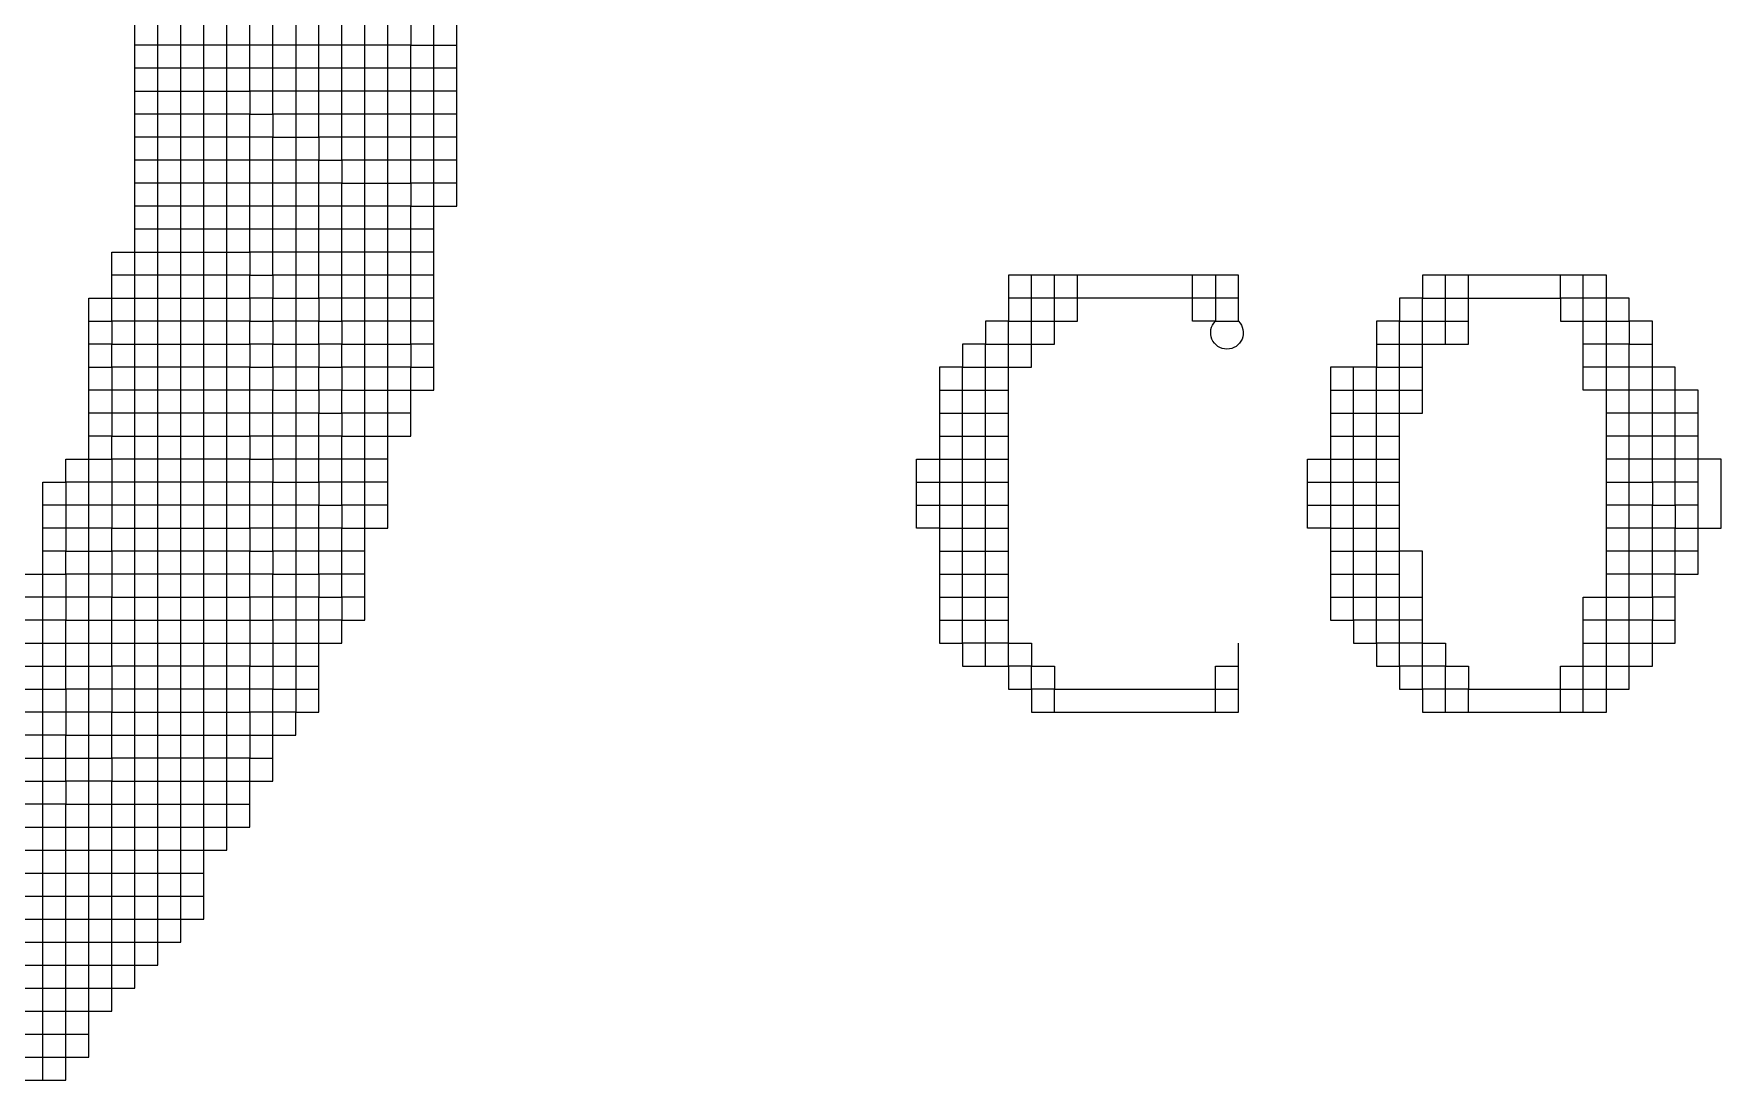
# Model space of a CAD drawing. Header units: millimetres. Extents: x 0 to 594, y 0 to 420.
# Drawn here: x 509.9 to 518.98, y 104.92 to 110.55 of the extents above; entities that cross this region are included whole.
import ezdxf
from ezdxf.enums import TextEntityAlignment as Align

# ---------------------------------------------------------------- set-up
doc = ezdxf.new("R2010")
doc.units = ezdxf.units.MM
doc.layers.add('TEXT', color=255, linetype='Continuous')
doc.styles.add('ECL', font='SIMFANG_2312.TTF', dxfattribs={"width": 0.7, "height": 3})

# ---------------------------------------------------------------- blocks, each defined once
blk = doc.blocks.new('*U33')
at = {"color": 32, "linetype": 'Continuous'}
for points in [[(-15.708, -1.961), (-15.559, -1.961), (-15.411, -1.961), (-15.411, -1.812), (-15.262, -1.812), (-15.114, -1.812), (-15.114, -1.664), (-14.965, -1.664), (-14.817, -1.664), (-14.668, -1.664), (-14.52, -1.664), (-14.371, -1.664), (-14.371, -1.515), (-14.371, -1.367), (-14.371, -1.218), (-14.371, -1.07), (-14.371, -0.921), (-14.371, -0.773), (-14.371, -0.624), (-14.371, -0.476), (-14.371, -0.327), (-14.371, -0.179), (-14.371, -0.03), (-14.371, 0.118), (-14.371, 0.267), (-14.371, 0.415), (-14.371, 0.564), (-14.371, 0.712), (-14.371, 0.861), (-14.371, 1.009), (-14.371, 1.158), (-14.371, 1.306), (-14.371, 1.455), (-14.371, 1.603), (-14.371, 1.752), (-14.371, 1.9), (-14.371, 2.049), (-14.371, 2.197), (-14.371, 2.346), (-14.371, 2.494), (-14.371, 2.643), (-14.371, 2.791), (-14.371, 2.94), (-14.371, 3.088), (-14.371, 3.237), (-14.371, 3.385), (-14.371, 3.534)], [(-12.886, 3.237), (-13.035, 3.237), (-13.183, 3.237), (-13.183, 3.385), (-13.332, 3.385), (-13.48, 3.385), (-13.629, 3.385), (-13.629, 3.534)], [(-13.183, 3.534), (-13.183, 3.385), (-13.035, 3.385), (-12.886, 3.385)], [(-12.886, 3.088), (-13.035, 3.088), (-13.183, 3.088), (-13.183, 3.237), (-13.332, 3.237), (-13.48, 3.237), (-13.629, 3.237), (-13.629, 3.385), (-13.777, 3.385), (-13.777, 3.534), (-13.926, 3.534), (-14.074, 3.534), (-14.074, 3.682), (-14.223, 3.682), (-14.223, 3.831), (-14.371, 3.831), (-14.52, 3.831), (-14.668, 3.831), (-14.817, 3.831), (-14.965, 3.831)], [(-13.48, -0.179), (-13.629, -0.179), (-13.629, -0.03), (-13.777, -0.03), (-13.777, 0.118), (-13.926, 0.118), (-14.074, 0.118), (-14.074, 0.267), (-14.223, 0.267), (-14.223, 0.415), (-14.371, 0.415), (-14.52, 0.415), (-14.668, 0.415), (-14.817, 0.415), (-14.965, 0.415), (-15.114, 0.415), (-15.114, 0.267), (-15.262, 0.267), (-15.411, 0.267), (-15.411, 0.118), (-15.559, 0.118)]]:
    blk.add_lwpolyline(points, dxfattribs=at)
at = {"color": 15, "linetype": 'Continuous'}
for points in [[(-15.708, -3.297), (-15.559, -3.297), (-15.411, -3.297), (-15.411, -3.149), (-15.411, -3), (-15.411, -2.852), (-15.411, -2.703), (-15.411, -2.555), (-15.262, -2.555), (-15.114, -2.555), (-14.965, -2.555), (-14.965, -2.406), (-14.965, -2.258), (-14.965, -2.109), (-14.965, -1.961), (-14.965, -1.812), (-14.965, -1.664), (-14.965, -1.515), (-14.965, -1.367), (-14.965, -1.218), (-14.965, -1.07), (-14.965, -0.921), (-14.965, -0.773), (-14.965, -0.624), (-14.965, -0.476), (-14.965, -0.327), (-14.965, -0.179), (-14.965, -0.03), (-14.965, 0.118), (-14.965, 0.267), (-14.965, 0.415), (-14.965, 0.564), (-14.965, 0.712), (-14.965, 0.861), (-14.965, 1.009), (-14.965, 1.158), (-14.965, 1.306), (-14.965, 1.455), (-14.965, 1.603), (-14.965, 1.752), (-14.965, 1.9), (-14.965, 2.049), (-14.965, 2.197), (-14.965, 2.346), (-14.965, 2.494), (-14.965, 2.643), (-14.965, 2.791), (-14.965, 2.94), (-14.965, 3.088), (-14.965, 3.237), (-14.965, 3.385), (-14.965, 3.534)], [(-15.559, -3.297), (-15.559, -3.149), (-15.559, -3), (-15.559, -2.852), (-15.559, -2.703), (-15.559, -2.555), (-15.559, -2.406), (-15.559, -2.258), (-15.559, -2.109), (-15.559, -1.961), (-15.559, -1.812), (-15.559, -1.664), (-15.559, -1.515), (-15.559, -1.367), (-15.559, -1.218), (-15.559, -1.07), (-15.559, -0.921), (-15.559, -0.773), (-15.559, -0.624), (-15.559, -0.476), (-15.559, -0.327), (-15.559, -0.179), (-15.559, -0.03), (-15.559, 0.118), (-15.559, 0.267), (-15.559, 0.415), (-15.559, 0.564), (-15.411, 0.564), (-15.411, 0.712), (-15.262, 0.712), (-15.114, 0.712), (-15.114, 0.861), (-14.965, 0.861), (-14.817, 0.861), (-14.668, 0.861), (-14.52, 0.861), (-14.371, 0.861), (-14.223, 0.861), (-14.223, 0.712), (-14.074, 0.712), (-14.074, 0.564), (-13.926, 0.564), (-13.777, 0.564), (-13.777, 0.415), (-13.629, 0.415), (-13.629, 0.267), (-13.48, 0.267), (-13.332, 0.267), (-13.332, 0.415), (-13.332, 0.564), (-13.332, 0.712), (-13.332, 0.861), (-13.332, 1.009), (-13.332, 1.158), (-13.332, 1.306), (-13.332, 1.455), (-13.332, 1.603), (-13.332, 1.752), (-13.332, 1.9), (-13.332, 2.049), (-13.332, 2.197), (-13.332, 2.346), (-13.332, 2.494), (-13.332, 2.643), (-13.332, 2.791), (-13.332, 2.94), (-13.332, 3.088), (-13.332, 3.237), (-13.332, 3.385), (-13.332, 3.534)], [(-15.708, -2.852), (-15.559, -2.852), (-15.411, -2.852), (-15.262, -2.852), (-15.114, -2.852), (-15.114, -2.703), (-14.965, -2.703), (-14.965, -2.555), (-14.817, -2.555), (-14.817, -2.406), (-14.668, -2.406), (-14.668, -2.258), (-14.52, -2.258), (-14.52, -2.109), (-14.52, -1.961), (-14.52, -1.812), (-14.52, -1.664), (-14.52, -1.515), (-14.52, -1.367), (-14.52, -1.218), (-14.52, -1.07), (-14.52, -0.921), (-14.52, -0.773), (-14.52, -0.624), (-14.52, -0.476), (-14.52, -0.327), (-14.52, -0.179), (-14.52, -0.03), (-14.52, 0.118), (-14.52, 0.267), (-14.52, 0.415), (-14.52, 0.564), (-14.52, 0.712), (-14.52, 0.861), (-14.52, 1.009), (-14.52, 1.158), (-14.52, 1.306), (-14.52, 1.455), (-14.52, 1.603), (-14.52, 1.752), (-14.52, 1.9), (-14.52, 2.049), (-14.52, 2.197), (-14.52, 2.346), (-14.52, 2.494), (-14.52, 2.643), (-14.52, 2.791), (-14.52, 2.94), (-14.52, 3.088), (-14.52, 3.237), (-14.52, 3.385), (-14.52, 3.534)]]:
    blk.add_lwpolyline(points, dxfattribs=at)
at = {"color": 22, "linetype": 'Continuous'}
for points in [[(-15.708, -2.555), (-15.559, -2.555), (-15.411, -2.555), (-15.411, -2.406), (-15.262, -2.406), (-15.114, -2.406), (-14.965, -2.406), (-14.817, -2.406), (-14.817, -2.258), (-14.817, -2.109), (-14.817, -1.961), (-14.817, -1.812), (-14.817, -1.664), (-14.817, -1.515), (-14.817, -1.367), (-14.817, -1.218), (-14.817, -1.07), (-14.817, -0.921), (-14.817, -0.773), (-14.817, -0.624), (-14.817, -0.476), (-14.817, -0.327), (-14.817, -0.179), (-14.817, -0.03), (-14.817, 0.118), (-14.817, 0.267), (-14.817, 0.415), (-14.817, 0.564), (-14.817, 0.712), (-14.817, 0.861), (-14.817, 1.009), (-14.817, 1.158), (-14.817, 1.306), (-14.817, 1.455), (-14.817, 1.603), (-14.817, 1.752), (-14.817, 1.9), (-14.817, 2.049), (-14.817, 2.197), (-14.817, 2.346), (-14.817, 2.494), (-14.817, 2.643), (-14.817, 2.791), (-14.817, 2.94), (-14.817, 3.088), (-14.817, 3.237), (-14.817, 3.385), (-14.817, 3.534)], [(-15.708, -2.109), (-15.559, -2.109), (-15.411, -2.109), (-15.411, -1.961), (-15.262, -1.961), (-15.114, -1.961), (-15.114, -1.812), (-14.965, -1.812), (-14.817, -1.812), (-14.668, -1.812), (-14.52, -1.812), (-14.371, -1.812), (-14.371, -1.664), (-14.223, -1.664), (-14.223, -1.515), (-14.223, -1.367), (-14.074, -1.367), (-14.074, -1.218), (-14.074, -1.07), (-13.926, -1.07), (-13.926, -0.921), (-13.777, -0.921), (-13.777, -0.773), (-13.777, -0.624), (-13.777, -0.476), (-13.629, -0.476), (-13.629, -0.327), (-13.48, -0.327), (-13.48, -0.179), (-13.48, -0.03), (-13.48, 0.118), (-13.48, 0.267), (-13.48, 0.415), (-13.48, 0.564), (-13.48, 0.712), (-13.48, 0.861), (-13.48, 1.009), (-13.48, 1.158), (-13.48, 1.306), (-13.48, 1.455), (-13.48, 1.603), (-13.48, 1.752), (-13.48, 1.9), (-13.48, 2.049), (-13.48, 2.197), (-13.48, 2.346), (-13.48, 2.494), (-13.48, 2.643), (-13.48, 2.791), (-13.48, 2.94), (-13.48, 3.088), (-13.48, 3.237), (-13.48, 3.385), (-13.48, 3.534)], [(-15.708, -2.703), (-15.559, -2.703), (-15.411, -2.703), (-15.262, -2.703), (-15.114, -2.703), (-15.114, -2.555), (-15.114, -2.406), (-15.114, -2.258), (-14.965, -2.258), (-14.817, -2.258), (-14.668, -2.258), (-14.668, -2.109), (-14.668, -1.961), (-14.668, -1.812), (-14.668, -1.664), (-14.668, -1.515), (-14.668, -1.367), (-14.668, -1.218), (-14.668, -1.07), (-14.668, -0.921), (-14.668, -0.773), (-14.668, -0.624), (-14.668, -0.476), (-14.668, -0.327), (-14.668, -0.179), (-14.668, -0.03), (-14.668, 0.118), (-14.668, 0.267), (-14.668, 0.415), (-14.668, 0.564), (-14.668, 0.712), (-14.668, 0.861), (-14.668, 1.009), (-14.668, 1.158), (-14.668, 1.306), (-14.668, 1.455), (-14.668, 1.603), (-14.668, 1.752), (-14.668, 1.9), (-14.668, 2.049), (-14.668, 2.197), (-14.668, 2.346), (-14.668, 2.494), (-14.668, 2.643), (-14.668, 2.791), (-14.668, 2.94), (-14.668, 3.088), (-14.668, 3.237), (-14.668, 3.385), (-14.668, 3.534)], [(-15.708, -3), (-15.559, -3), (-15.411, -3), (-15.262, -3)]]:
    blk.add_lwpolyline(points, dxfattribs=at)
at = {"color": 34, "linetype": 'Continuous'}
blk.add_lwpolyline([(-13.926, 3.534), (-13.926, 3.385), (-13.926, 3.237), (-13.926, 3.088), (-13.926, 2.94), (-13.926, 2.791), (-13.926, 2.643), (-13.926, 2.494), (-13.926, 2.346), (-13.926, 2.197), (-13.926, 2.049), (-13.926, 1.9), (-13.926, 1.752), (-13.926, 1.603), (-13.926, 1.455), (-13.926, 1.306), (-13.926, 1.158), (-13.926, 1.009), (-13.926, 0.861), (-13.926, 0.712), (-13.926, 0.564), (-13.926, 0.415), (-13.926, 0.267), (-13.926, 0.118), (-13.926, -0.03), (-13.926, -0.179), (-13.926, -0.327), (-13.926, -0.476), (-13.926, -0.624), (-13.926, -0.773), (-13.926, -0.921), (-14.074, -0.921), (-14.074, -0.773), (-14.223, -0.773), (-14.223, -0.624), (-14.371, -0.624), (-14.52, -0.624), (-14.668, -0.624), (-14.817, -0.624), (-14.965, -0.624), (-15.114, -0.624), (-15.114, -0.773), (-15.262, -0.773), (-15.411, -0.773), (-15.411, -0.921), (-15.559, -0.921), (-15.708, -0.921)], dxfattribs=at)
at = {"color": 13, "linetype": 'Continuous'}
for points in [[(-15.262, 1.306), (-15.114, 1.306), (-15.114, 1.455), (-14.965, 1.455), (-14.817, 1.455), (-14.668, 1.455), (-14.52, 1.455), (-14.371, 1.455), (-14.223, 1.455), (-14.223, 1.306), (-14.074, 1.306), (-14.074, 1.158), (-13.926, 1.158), (-13.777, 1.158), (-13.777, 1.009), (-13.629, 1.009), (-13.629, 0.861), (-13.48, 0.861), (-13.332, 0.861), (-13.183, 0.861), (-13.183, 1.009), (-13.183, 1.158), (-13.035, 1.158), (-13.035, 1.306), (-13.035, 1.455), (-13.035, 1.603), (-13.035, 1.752), (-13.035, 1.9), (-13.035, 2.049), (-13.035, 2.197), (-13.035, 2.346), (-13.035, 2.494), (-13.035, 2.643), (-13.035, 2.791), (-13.035, 2.94), (-13.035, 3.088), (-13.035, 3.237), (-13.035, 3.385), (-13.035, 3.534)], [(-14.965, 3.088), (-14.817, 3.088), (-14.668, 3.088), (-14.52, 3.088), (-14.371, 3.088), (-14.223, 3.088), (-14.223, 2.94), (-14.074, 2.94), (-14.074, 2.791), (-13.926, 2.791), (-13.777, 2.791), (-13.777, 2.643), (-13.629, 2.643), (-13.629, 2.494), (-13.48, 2.494), (-13.332, 2.494), (-13.183, 2.494), (-13.183, 2.346), (-13.035, 2.346), (-12.886, 2.346), (-12.886, 2.494), (-12.886, 2.643), (-12.886, 2.791), (-12.886, 2.94), (-12.886, 3.088), (-12.886, 3.237), (-12.886, 3.385), (-12.886, 3.534)], [(-12.886, 2.94), (-13.035, 2.94), (-13.183, 2.94), (-13.183, 3.088), (-13.332, 3.088), (-13.48, 3.088), (-13.629, 3.088), (-13.629, 3.237), (-13.777, 3.237), (-13.777, 3.385), (-13.926, 3.385), (-14.074, 3.385), (-14.074, 3.534), (-14.223, 3.534), (-14.223, 3.682), (-14.371, 3.682), (-14.52, 3.682), (-14.668, 3.682), (-14.817, 3.682), (-14.965, 3.682)], [(-12.886, 2.791), (-13.035, 2.791), (-13.183, 2.791), (-13.183, 2.94), (-13.332, 2.94), (-13.48, 2.94), (-13.629, 2.94), (-13.629, 3.088), (-13.777, 3.088), (-13.777, 3.237), (-13.926, 3.237), (-14.074, 3.237), (-14.074, 3.385), (-14.223, 3.385), (-14.223, 3.534), (-14.371, 3.534), (-14.52, 3.534), (-14.668, 3.534), (-14.817, 3.534), (-14.965, 3.534)], [(-12.886, 2.643), (-13.035, 2.643), (-13.183, 2.643), (-13.183, 2.791), (-13.332, 2.791), (-13.48, 2.791), (-13.629, 2.791), (-13.629, 2.94), (-13.777, 2.94), (-13.777, 3.088), (-13.926, 3.088), (-14.074, 3.088), (-14.074, 3.237), (-14.223, 3.237), (-14.223, 3.385), (-14.371, 3.385), (-14.52, 3.385), (-14.668, 3.385), (-14.817, 3.385), (-14.965, 3.385)], [(-12.886, 2.494), (-13.035, 2.494), (-13.183, 2.494), (-13.183, 2.643), (-13.332, 2.643), (-13.48, 2.643), (-13.629, 2.643), (-13.629, 2.791), (-13.777, 2.791), (-13.777, 2.94), (-13.926, 2.94), (-14.074, 2.94), (-14.074, 3.088), (-14.223, 3.088), (-14.223, 3.237), (-14.371, 3.237), (-14.52, 3.237), (-14.668, 3.237), (-14.817, 3.237), (-14.965, 3.237)], [(-13.035, 2.197), (-13.183, 2.197), (-13.183, 2.346), (-13.332, 2.346), (-13.48, 2.346), (-13.629, 2.346), (-13.629, 2.494), (-13.777, 2.494), (-13.777, 2.643), (-13.926, 2.643), (-14.074, 2.643), (-14.074, 2.791), (-14.223, 2.791), (-14.223, 2.94), (-14.371, 2.94), (-14.52, 2.94), (-14.668, 2.94), (-14.817, 2.94), (-14.965, 2.94)], [(-13.035, 2.049), (-13.183, 2.049), (-13.183, 2.197), (-13.332, 2.197), (-13.48, 2.197), (-13.629, 2.197), (-13.629, 2.346), (-13.777, 2.346), (-13.777, 2.494), (-13.926, 2.494), (-14.074, 2.494), (-14.074, 2.643), (-14.223, 2.643), (-14.223, 2.791), (-14.371, 2.791), (-14.52, 2.791), (-14.668, 2.791), (-14.817, 2.791), (-14.965, 2.791)], [(-13.035, 1.9), (-13.183, 1.9), (-13.183, 2.049), (-13.332, 2.049), (-13.48, 2.049), (-13.629, 2.049), (-13.629, 2.197), (-13.777, 2.197), (-13.777, 2.346), (-13.926, 2.346), (-14.074, 2.346), (-14.074, 2.494), (-14.223, 2.494), (-14.223, 2.643), (-14.371, 2.643), (-14.52, 2.643), (-14.668, 2.643), (-14.817, 2.643), (-14.965, 2.643)], [(-13.035, 1.752), (-13.183, 1.752), (-13.183, 1.9), (-13.332, 1.9), (-13.48, 1.9), (-13.629, 1.9), (-13.629, 2.049), (-13.777, 2.049), (-13.777, 2.197), (-13.926, 2.197), (-14.074, 2.197), (-14.074, 2.346), (-14.223, 2.346), (-14.223, 2.494), (-14.371, 2.494), (-14.52, 2.494), (-14.668, 2.494), (-14.817, 2.494), (-14.965, 2.494)], [(-13.035, 1.603), (-13.183, 1.603), (-13.183, 1.752), (-13.332, 1.752), (-13.48, 1.752), (-13.629, 1.752), (-13.629, 1.9), (-13.777, 1.9), (-13.777, 2.049), (-13.926, 2.049), (-14.074, 2.049), (-14.074, 2.197), (-14.223, 2.197), (-14.223, 2.346), (-14.371, 2.346), (-14.52, 2.346), (-14.668, 2.346), (-14.817, 2.346), (-14.965, 2.346)], [(-13.035, 1.455), (-13.183, 1.455), (-13.183, 1.603), (-13.332, 1.603), (-13.48, 1.603), (-13.629, 1.603), (-13.629, 1.752), (-13.777, 1.752), (-13.777, 1.9), (-13.926, 1.9), (-14.074, 1.9), (-14.074, 2.049), (-14.223, 2.049), (-14.223, 2.197), (-14.371, 2.197), (-14.52, 2.197), (-14.668, 2.197), (-14.817, 2.197), (-14.965, 2.197)], [(-15.708, -3.149), (-15.559, -3.149), (-15.411, -3.149), (-15.262, -3.149), (-15.262, -3), (-15.262, -2.852), (-15.262, -2.703), (-15.262, -2.555), (-15.262, -2.406), (-15.262, -2.258), (-15.262, -2.109), (-15.262, -1.961), (-15.262, -1.812), (-15.262, -1.664), (-15.262, -1.515), (-15.262, -1.367), (-15.262, -1.218), (-15.262, -1.07), (-15.262, -0.921), (-15.262, -0.773), (-15.262, -0.624), (-15.262, -0.476), (-15.262, -0.327), (-15.262, -0.179), (-15.262, -0.03), (-15.262, 0.118), (-15.262, 0.267), (-15.262, 0.415), (-15.262, 0.564), (-15.262, 0.712), (-15.262, 0.861), (-15.262, 1.009), (-15.262, 1.158), (-15.262, 1.306), (-15.262, 1.455), (-15.262, 1.603), (-15.262, 1.752), (-15.114, 1.752), (-15.114, 1.9), (-15.114, 2.049), (-14.965, 2.049), (-14.817, 2.049), (-14.668, 2.049), (-14.52, 2.049), (-14.371, 2.049), (-14.223, 2.049), (-14.223, 1.9), (-14.074, 1.9), (-14.074, 1.752), (-13.926, 1.752), (-13.777, 1.752), (-13.777, 1.603), (-13.629, 1.603), (-13.629, 1.455), (-13.48, 1.455), (-13.332, 1.455), (-13.183, 1.455), (-13.183, 1.306), (-13.035, 1.306)], [(-15.262, 1.603), (-15.114, 1.603), (-15.114, 1.752), (-14.965, 1.752), (-14.817, 1.752), (-14.668, 1.752), (-14.52, 1.752), (-14.371, 1.752), (-14.223, 1.752), (-14.223, 1.603), (-14.074, 1.603), (-14.074, 1.455), (-13.926, 1.455), (-13.777, 1.455), (-13.777, 1.306), (-13.629, 1.306), (-13.629, 1.158), (-13.48, 1.158), (-13.332, 1.158), (-13.183, 1.158), (-13.183, 1.306), (-13.332, 1.306), (-13.48, 1.306), (-13.629, 1.306), (-13.629, 1.455), (-13.777, 1.455), (-13.777, 1.603), (-13.926, 1.603), (-14.074, 1.603), (-14.074, 1.752), (-14.223, 1.752), (-14.223, 1.9), (-14.371, 1.9), (-14.52, 1.9), (-14.668, 1.9), (-14.817, 1.9), (-14.965, 1.9), (-15.114, 1.9)], [(-13.183, 1.009), (-13.332, 1.009), (-13.48, 1.009), (-13.629, 1.009), (-13.629, 1.158), (-13.777, 1.158), (-13.777, 1.306), (-13.926, 1.306), (-14.074, 1.306), (-14.074, 1.455), (-14.223, 1.455), (-14.223, 1.603), (-14.371, 1.603), (-14.52, 1.603), (-14.668, 1.603), (-14.817, 1.603), (-14.965, 1.603), (-15.114, 1.603), (-15.114, 1.455), (-15.262, 1.455)], [(-13.332, 0.712), (-13.48, 0.712), (-13.629, 0.712), (-13.629, 0.861), (-13.777, 0.861), (-13.777, 1.009), (-13.926, 1.009), (-14.074, 1.009), (-14.074, 1.158), (-14.223, 1.158), (-14.223, 1.306), (-14.371, 1.306), (-14.52, 1.306), (-14.668, 1.306), (-14.817, 1.306), (-14.965, 1.306), (-15.114, 1.306), (-15.114, 1.158), (-15.262, 1.158)], [(-13.332, 0.564), (-13.48, 0.564), (-13.629, 0.564), (-13.629, 0.712), (-13.777, 0.712), (-13.777, 0.861), (-13.926, 0.861), (-14.074, 0.861), (-14.074, 1.009), (-14.223, 1.009), (-14.223, 1.158), (-14.371, 1.158), (-14.52, 1.158), (-14.668, 1.158), (-14.817, 1.158), (-14.965, 1.158), (-15.114, 1.158), (-15.114, 1.009), (-15.262, 1.009)], [(-13.332, 0.415), (-13.48, 0.415), (-13.629, 0.415), (-13.629, 0.564), (-13.777, 0.564), (-13.777, 0.712), (-13.926, 0.712), (-14.074, 0.712), (-14.074, 0.861), (-14.223, 0.861), (-14.223, 1.009), (-14.371, 1.009), (-14.52, 1.009), (-14.668, 1.009), (-14.817, 1.009), (-14.965, 1.009), (-15.114, 1.009), (-15.114, 0.861), (-15.262, 0.861)], [(-13.48, 0.118), (-13.629, 0.118), (-13.629, 0.267), (-13.777, 0.267), (-13.777, 0.415), (-13.926, 0.415), (-14.074, 0.415), (-14.074, 0.564), (-14.223, 0.564), (-14.223, 0.712), (-14.371, 0.712), (-14.52, 0.712), (-14.668, 0.712), (-14.817, 0.712), (-14.965, 0.712), (-15.114, 0.712), (-15.114, 0.564), (-15.262, 0.564), (-15.411, 0.564), (-15.411, 0.415), (-15.559, 0.415)], [(-13.48, -0.03), (-13.629, -0.03), (-13.629, 0.118), (-13.777, 0.118), (-13.777, 0.267), (-13.926, 0.267), (-14.074, 0.267), (-14.074, 0.415), (-14.223, 0.415), (-14.223, 0.564), (-14.371, 0.564), (-14.52, 0.564), (-14.668, 0.564), (-14.817, 0.564), (-14.965, 0.564), (-15.114, 0.564), (-15.114, 0.415), (-15.262, 0.415), (-15.411, 0.415), (-15.411, 0.267), (-15.559, 0.267)], [(-15.708, -0.03), (-15.559, -0.03), (-15.411, -0.03), (-15.411, 0.118), (-15.262, 0.118), (-15.114, 0.118), (-15.114, 0.267), (-14.965, 0.267), (-14.817, 0.267), (-14.668, 0.267), (-14.52, 0.267), (-14.371, 0.267), (-14.223, 0.267), (-14.223, 0.118), (-14.074, 0.118), (-14.074, -0.03), (-13.926, -0.03), (-13.777, -0.03), (-13.777, -0.179), (-13.629, -0.179), (-13.629, -0.327), (-13.777, -0.327), (-13.777, -0.179), (-13.926, -0.179), (-14.074, -0.179), (-14.074, -0.03), (-14.223, -0.03), (-14.223, 0.118), (-14.371, 0.118), (-14.52, 0.118), (-14.668, 0.118), (-14.817, 0.118), (-14.965, 0.118), (-15.114, 0.118), (-15.114, -0.03), (-15.262, -0.03), (-15.411, -0.03), (-15.411, -0.179), (-15.559, -0.179), (-15.708, -0.179)], [(-15.708, -0.476), (-15.559, -0.476), (-15.411, -0.476), (-15.411, -0.327), (-15.262, -0.327), (-15.114, -0.327), (-15.114, -0.179), (-14.965, -0.179), (-14.817, -0.179), (-14.668, -0.179), (-14.52, -0.179), (-14.371, -0.179), (-14.223, -0.179), (-14.223, -0.327), (-14.074, -0.327), (-14.074, -0.476), (-13.926, -0.476), (-13.777, -0.476), (-13.777, -0.327), (-13.926, -0.327), (-14.074, -0.327), (-14.074, -0.179), (-14.223, -0.179), (-14.223, -0.03), (-14.371, -0.03), (-14.52, -0.03), (-14.668, -0.03), (-14.817, -0.03), (-14.965, -0.03), (-15.114, -0.03), (-15.114, -0.179), (-15.262, -0.179), (-15.411, -0.179), (-15.411, -0.327), (-15.559, -0.327), (-15.708, -0.327)], [(-16.45, -1.664), (-16.302, -1.664), (-16.153, -1.664), (-16.005, -1.664), (-15.856, -1.664), (-15.856, -1.515), (-15.708, -1.515), (-15.708, -1.367), (-15.559, -1.367), (-15.411, -1.367), (-15.411, -1.218), (-15.262, -1.218), (-15.114, -1.218), (-15.114, -1.07), (-14.965, -1.07), (-14.817, -1.07), (-14.668, -1.07), (-14.52, -1.07), (-14.371, -1.07), (-14.223, -1.07), (-14.223, -1.218), (-14.074, -1.218)], [(-15.708, -1.812), (-15.559, -1.812), (-15.411, -1.812), (-15.411, -1.664), (-15.262, -1.664), (-15.114, -1.664), (-15.114, -1.515), (-14.965, -1.515), (-14.817, -1.515), (-14.668, -1.515), (-14.52, -1.515), (-14.371, -1.515), (-14.223, -1.515)], [(-15.708, -2.258), (-15.559, -2.258), (-15.411, -2.258), (-15.411, -2.109), (-15.262, -2.109), (-15.114, -2.109), (-15.114, -1.961), (-14.965, -1.961), (-14.817, -1.961), (-14.668, -1.961), (-14.52, -1.961)], [(-15.708, -2.406), (-15.559, -2.406), (-15.411, -2.406), (-15.411, -2.258), (-15.262, -2.258), (-15.114, -2.258), (-15.114, -2.109), (-14.965, -2.109), (-14.817, -2.109), (-14.668, -2.109), (-14.52, -2.109)]]:
    blk.add_lwpolyline(points, dxfattribs=at)
at = {"color": 251, "linetype": 'Continuous'}
blk.add_lwpolyline([(-7.986, 1.9), (-7.986, 1.752), (-7.986, 1.603), (-7.837, 1.603), (-7.837, 1.752), (-7.837, 1.9), (-9.322, 1.9), (-9.322, 1.752), (-9.322, 1.603), (-9.471, 1.603), (-9.471, 1.455), (-9.619, 1.455), (-9.619, 1.306), (-9.768, 1.306), (-9.768, 1.158), (-9.768, 1.009), (-9.768, 0.861), (-9.768, 0.712), (-9.768, 0.564), (-9.768, 0.415), (-9.768, 0.267), (-9.768, 0.118), (-9.768, -0.03), (-9.768, -0.179), (-9.768, -0.327), (-9.768, -0.476), (-9.619, -0.476), (-9.619, -0.624), (-9.471, -0.624), (-9.322, -0.624), (-9.322, -0.773), (-9.174, -0.773), (-9.174, -0.921), (-9.025, -0.921), (-8.877, -0.921), (-8.728, -0.921), (-8.58, -0.921), (-8.431, -0.921), (-8.283, -0.921), (-8.134, -0.921), (-7.986, -0.921), (-7.986, -0.773), (-7.837, -0.773)], dxfattribs=at)
at = {"color": 159, "linetype": 'Continuous'}
blk.add_lwpolyline([(-9.322, -0.476), (-9.471, -0.476), (-9.619, -0.476), (-9.619, -0.327), (-9.619, -0.179), (-9.619, -0.03), (-9.619, 0.118), (-9.619, 0.267), (-9.619, 0.415), (-9.619, 0.564), (-9.619, 0.712), (-9.619, 0.861), (-9.619, 1.009), (-9.619, 1.158), (-9.619, 1.306), (-9.471, 1.306), (-9.471, 1.455), (-9.322, 1.455), (-9.322, 1.603), (-9.174, 1.603), (-9.025, 1.603), (-9.025, 1.752), (-9.025, 1.9)], dxfattribs=at)
at = {"color": 157, "linetype": 'Continuous'}
for points in [[(-9.471, -0.624), (-9.471, -0.476), (-9.471, -0.327), (-9.471, -0.179), (-9.471, -0.03), (-9.471, 0.118), (-9.471, 0.267), (-9.471, 0.415), (-9.471, 0.564), (-9.471, 0.712), (-9.471, 0.861), (-9.471, 1.009), (-9.471, 1.158), (-9.471, 1.306), (-9.322, 1.306), (-9.174, 1.306), (-9.174, 1.455), (-9.025, 1.455), (-9.025, 1.603), (-8.877, 1.603), (-8.877, 1.752), (-8.877, 1.9)], [(-7.243, 0.861), (-7.095, 0.861), (-6.946, 0.861), (-6.798, 0.861)], [(-9.768, 0.712), (-9.619, 0.712), (-9.471, 0.712), (-9.322, 0.712)], [(-7.243, 0.712), (-7.095, 0.712), (-6.946, 0.712), (-6.798, 0.712)], [(-4.867, 0.415), (-5.016, 0.415), (-5.016, 0.564), (-5.164, 0.564), (-5.164, 0.712), (-5.313, 0.712), (-5.461, 0.712)], [(-4.867, 0.118), (-5.016, 0.118), (-5.016, 0.267), (-5.164, 0.267), (-5.164, 0.415), (-5.313, 0.415), (-5.461, 0.415)], [(-9.768, 0.267), (-9.619, 0.267), (-9.471, 0.267), (-9.322, 0.267)], [(-7.243, 0.267), (-7.095, 0.267), (-6.946, 0.267), (-6.798, 0.267)], [(-9.768, 0.118), (-9.619, 0.118), (-9.471, 0.118), (-9.322, 0.118)], [(-7.243, 0.118), (-7.095, 0.118), (-6.946, 0.118), (-6.798, 0.118)]]:
    blk.add_lwpolyline(points, dxfattribs=at)
at = {"color": 165, "linetype": 'Continuous'}
for points in [[(-9.025, -0.921), (-9.025, -0.773), (-9.174, -0.773), (-9.174, -0.624), (-9.322, -0.624), (-9.322, -0.476), (-9.322, -0.327), (-9.322, -0.179), (-9.322, -0.03), (-9.322, 0.118), (-9.322, 0.267), (-9.322, 0.415), (-9.322, 0.564), (-9.322, 0.712), (-9.322, 0.861), (-9.322, 1.009), (-9.322, 1.158), (-9.322, 1.306), (-9.322, 1.455), (-9.174, 1.455), (-9.174, 1.603), (-9.174, 1.752), (-9.174, 1.9)], [(-6.501, 1.455), (-6.501, 1.603), (-6.501, 1.752), (-6.501, 1.9)]]:
    blk.add_lwpolyline(points, dxfattribs=at)
at = {"color": 147, "linetype": 'Continuous'}
for points in [[(-7.837, 1.752), (-7.986, 1.752), (-8.134, 1.752), (-8.134, 1.9)], [(-9.916, 0.564), (-9.768, 0.564), (-9.619, 0.564), (-9.471, 0.564), (-9.322, 0.564)], [(-7.392, 0.564), (-7.243, 0.564), (-7.095, 0.564), (-6.946, 0.564), (-6.798, 0.564)], [(-9.916, 0.415), (-9.768, 0.415), (-9.619, 0.415), (-9.471, 0.415), (-9.322, 0.415)], [(-7.392, 0.415), (-7.243, 0.415), (-7.095, 0.415), (-6.946, 0.415), (-6.798, 0.415)]]:
    blk.add_lwpolyline(points, dxfattribs=at)
at = {"color": 175, "linetype": 'Continuous'}
for points in [[(-5.461, 0.564), (-5.313, 0.564), (-5.164, 0.564), (-5.164, 0.415), (-5.016, 0.415), (-5.016, 0.267), (-4.867, 0.267), (-4.867, 0.415), (-4.867, 0.564), (-4.867, 0.712), (-4.867, 0.861), (-4.867, 1.009), (-4.867, 1.158), (-5.016, 1.158), (-5.016, 1.306), (-5.164, 1.306), (-5.164, 1.455), (-5.164, 1.603), (-5.313, 1.603), (-5.313, 1.752), (-5.461, 1.752), (-5.461, 1.9), (-6.649, 1.9), (-6.649, 1.752), (-6.798, 1.752), (-6.798, 1.603), (-6.946, 1.603), (-6.946, 1.455), (-6.946, 1.306), (-7.243, 1.306), (-7.243, 1.158), (-7.243, 1.009), (-7.243, 0.861), (-7.243, 0.712), (-7.243, 0.564), (-7.243, 0.415), (-7.243, 0.267), (-7.243, 0.118), (-7.243, -0.03), (-7.243, -0.179), (-7.243, -0.327), (-7.095, -0.327), (-7.095, -0.476), (-6.946, -0.476), (-6.946, -0.624), (-6.798, -0.624), (-6.798, -0.773), (-6.649, -0.773), (-6.649, -0.921), (-6.501, -0.921), (-6.352, -0.921), (-6.204, -0.921), (-6.055, -0.921), (-5.907, -0.921), (-5.758, -0.921), (-5.61, -0.921), (-5.461, -0.921), (-5.461, -0.773), (-5.313, -0.773), (-5.313, -0.624), (-5.164, -0.624), (-5.164, -0.476), (-5.016, -0.476), (-5.016, -0.327), (-5.016, -0.179), (-5.016, -0.03), (-5.016, 0.118), (-5.164, 0.118), (-5.164, 0.267), (-5.313, 0.267), (-5.461, 0.267)], [(-7.243, 1.009), (-7.095, 1.009), (-6.946, 1.009), (-6.798, 1.009), (-6.798, 1.158), (-6.649, 1.158)], [(-7.243, -0.179), (-7.095, -0.179), (-6.946, -0.179), (-6.798, -0.179), (-6.649, -0.179)]]:
    blk.add_lwpolyline(points, dxfattribs=at)
at = {"color": 167, "linetype": 'Continuous'}
for points in [[(-6.352, -0.921), (-6.352, -0.773), (-6.501, -0.773), (-6.501, -0.624), (-6.649, -0.624), (-6.798, -0.624), (-6.798, -0.476), (-6.946, -0.476), (-6.946, -0.327), (-6.946, -0.179), (-6.946, -0.03), (-6.946, 0.118), (-6.946, 0.267), (-6.946, 0.415), (-6.946, 0.564), (-6.946, 0.712), (-6.946, 0.861), (-6.946, 1.009), (-6.946, 1.158), (-6.798, 1.158), (-6.798, 1.306), (-6.649, 1.306), (-6.649, 1.455), (-6.501, 1.455), (-6.352, 1.455), (-6.352, 1.603), (-6.352, 1.752), (-6.352, 1.9)], [(-6.946, 1.455), (-6.798, 1.455), (-6.798, 1.603), (-6.649, 1.603), (-6.649, 1.752), (-6.501, 1.752), (-6.352, 1.752), (-6.204, 1.752), (-6.055, 1.752), (-5.907, 1.752), (-5.758, 1.752), (-5.758, 1.603), (-5.61, 1.603), (-5.461, 1.603), (-5.313, 1.603), (-5.313, 1.455), (-5.164, 1.455)], [(-7.243, 1.158), (-7.095, 1.158), (-6.946, 1.158), (-6.946, 1.306), (-6.798, 1.306), (-6.798, 1.455), (-6.649, 1.455), (-6.649, 1.603), (-6.501, 1.603), (-6.352, 1.603)], [(-9.768, 1.158), (-9.619, 1.158), (-9.471, 1.158), (-9.322, 1.158)], [(-9.768, 1.009), (-9.619, 1.009), (-9.471, 1.009), (-9.322, 1.009)], [(-4.867, 0.712), (-5.016, 0.712), (-5.016, 0.861), (-5.164, 0.861), (-5.164, 1.009), (-5.313, 1.009), (-5.461, 1.009)], [(-9.768, 0.861), (-9.619, 0.861), (-9.471, 0.861), (-9.322, 0.861)], [(-4.867, 0.564), (-5.016, 0.564), (-5.016, 0.712), (-5.164, 0.712), (-5.164, 0.861), (-5.313, 0.861), (-5.461, 0.861)], [(-5.016, -0.03), (-5.164, -0.03), (-5.164, 0.118), (-5.313, 0.118), (-5.461, 0.118)], [(-9.768, -0.03), (-9.619, -0.03), (-9.471, -0.03), (-9.322, -0.03)], [(-7.243, -0.03), (-7.095, -0.03), (-6.946, -0.03), (-6.798, -0.03)], [(-9.768, -0.179), (-9.619, -0.179), (-9.471, -0.179), (-9.322, -0.179)], [(-9.768, -0.327), (-9.619, -0.327), (-9.471, -0.327), (-9.322, -0.327)]]:
    blk.add_lwpolyline(points, dxfattribs=at)
at = {"color": 252, "linetype": 'Continuous'}
for points in [[(-6.649, -0.476), (-6.501, -0.476), (-6.501, -0.624), (-6.352, -0.624), (-6.352, -0.773), (-5.758, -0.773), (-5.61, -0.773), (-5.461, -0.773), (-5.461, -0.624), (-5.461, -0.476), (-5.461, -0.327), (-5.461, -0.179), (-5.461, -0.03), (-5.461, 0.118), (-5.461, 0.267), (-5.461, 0.415), (-5.461, 0.564), (-5.461, 0.712), (-5.461, 0.861), (-5.461, 1.009), (-5.461, 1.158), (-5.61, 1.158), (-5.61, 1.306), (-5.61, 1.455), (-5.61, 1.603), (-5.61, 1.752), (-5.61, 1.9)], [(-7.986, -0.921), (-7.837, -0.921), (-7.837, -0.773), (-7.837, -0.624), (-7.837, -0.476)]]:
    blk.add_lwpolyline(points, dxfattribs=at)
at = {"color": 197, "linetype": 'Continuous'}
blk.add_lwpolyline([(-5.61, -0.921), (-5.61, -0.773), (-5.61, -0.624), (-5.461, -0.624), (-5.313, -0.624), (-5.313, -0.476), (-5.313, -0.327), (-5.313, -0.179), (-5.313, -0.03), (-5.313, 0.118), (-5.313, 0.267), (-5.313, 0.415), (-5.313, 0.564), (-5.313, 0.712), (-5.313, 0.861), (-5.313, 1.009), (-5.313, 1.158), (-5.461, 1.158), (-5.461, 1.306), (-5.461, 1.455), (-5.461, 1.603), (-5.461, 1.752), (-5.61, 1.752), (-5.758, 1.752), (-5.758, 1.9)], dxfattribs=at)
at = {"color": 251, "linetype": 'Continuous'}
blk.add_lwpolyline([(-7.837, 1.603, -2.414214), (-7.986, 1.603), (-8.134, 1.603), (-8.134, 1.752), (-8.283, 1.752), (-8.431, 1.752), (-8.58, 1.752), (-8.728, 1.752), (-8.877, 1.752), (-9.025, 1.752), (-9.174, 1.752), (-9.322, 1.752)], format="xyb", dxfattribs=at)
at = {"color": 177, "linetype": 'Continuous'}
for points in [[(-4.867, 1.009), (-5.016, 1.009), (-5.016, 1.158), (-5.164, 1.158), (-5.164, 1.306), (-5.313, 1.306), (-5.313, 1.455), (-5.461, 1.455), (-5.61, 1.455)], [(-4.867, 0.861), (-5.016, 0.861), (-5.016, 1.009), (-5.164, 1.009), (-5.164, 1.158), (-5.313, 1.158), (-5.313, 1.306), (-5.461, 1.306), (-5.61, 1.306)], [(-5.61, -0.476), (-5.461, -0.476), (-5.313, -0.476), (-5.164, -0.476), (-5.164, -0.327), (-5.313, -0.327), (-5.461, -0.327), (-5.61, -0.327)]]:
    blk.add_lwpolyline(points, dxfattribs=at)
at = {"color": 169, "linetype": 'Continuous'}
blk.add_lwpolyline([(-6.649, -0.476), (-6.798, -0.476), (-6.798, -0.327), (-6.946, -0.327), (-7.095, -0.327), (-7.095, -0.179), (-7.095, -0.03), (-7.095, 0.118), (-7.095, 0.267), (-7.095, 0.415), (-7.095, 0.564), (-7.095, 0.712), (-7.095, 0.861), (-7.095, 1.009), (-7.095, 1.158), (-7.095, 1.306)], dxfattribs=at)
at = {"color": 163, "linetype": 'Continuous'}
blk.add_lwpolyline([(-6.501, -0.921), (-6.501, -0.773), (-6.649, -0.773), (-6.649, -0.624), (-6.649, -0.476), (-6.649, -0.327), (-6.798, -0.327), (-6.798, -0.179), (-6.798, -0.03), (-6.798, 0.118), (-6.798, 0.267), (-6.798, 0.415), (-6.798, 0.564), (-6.798, 0.712), (-6.798, 0.861), (-6.798, 1.009), (-6.649, 1.009), (-6.649, 1.158), (-6.649, 1.306)], dxfattribs=at)
at = {"color": 8, "linetype": 'Continuous'}
for points in [[(-9.768, 0.267), (-9.916, 0.267), (-9.916, 0.415), (-9.916, 0.564), (-9.916, 0.712), (-9.768, 0.712)], [(-7.243, 0.267), (-7.392, 0.267), (-7.392, 0.415), (-7.392, 0.564), (-7.392, 0.712), (-7.243, 0.712)]]:
    blk.add_lwpolyline(points, dxfattribs=at)
at = {"color": 133, "linetype": 'Continuous'}
for points in [[(-5.016, -0.03), (-4.867, -0.03), (-4.867, 0.118), (-4.867, 0.267), (-4.719, 0.267), (-4.719, 0.415), (-4.719, 0.564), (-4.719, 0.712), (-4.867, 0.712)], [(-6.649, -0.327), (-6.649, -0.179), (-6.649, -0.03), (-6.649, 0.118), (-6.798, 0.118)]]:
    blk.add_lwpolyline(points, dxfattribs=at)
at = {"color": 75, "linetype": 'Continuous'}
blk.add_lwpolyline([(-15.708, -0.624), (-15.559, -0.624), (-15.411, -0.624), (-15.411, -0.476), (-15.262, -0.476), (-15.114, -0.476), (-15.114, -0.327), (-14.965, -0.327), (-14.817, -0.327), (-14.668, -0.327), (-14.52, -0.327), (-14.371, -0.327), (-14.223, -0.327), (-14.223, -0.476), (-14.074, -0.476), (-14.074, -0.624), (-13.926, -0.624), (-13.777, -0.624)], dxfattribs=at)
at = {"color": 187, "linetype": 'Continuous'}
blk.add_lwpolyline([(-5.016, -0.179), (-5.164, -0.179), (-5.164, -0.03), (-5.313, -0.03), (-5.461, -0.03)], dxfattribs=at)
at = {"color": 185, "linetype": 'Continuous'}
blk.add_lwpolyline([(-5.758, -0.921), (-5.758, -0.773), (-5.758, -0.624), (-5.61, -0.624), (-5.61, -0.476), (-5.61, -0.327), (-5.61, -0.179), (-5.461, -0.179), (-5.313, -0.179), (-5.164, -0.179), (-5.164, -0.327), (-5.016, -0.327)], dxfattribs=at)
at = {"color": 57, "linetype": 'Continuous'}
for points in [[(-15.708, -1.218), (-15.559, -1.218), (-15.411, -1.218), (-15.411, -1.07), (-15.262, -1.07), (-15.114, -1.07), (-15.114, -0.921), (-14.965, -0.921), (-14.817, -0.921), (-14.668, -0.921), (-14.52, -0.921), (-14.371, -0.921), (-14.223, -0.921), (-14.223, -1.07), (-14.074, -1.07), (-14.074, -0.921), (-14.223, -0.921), (-14.223, -0.773), (-14.371, -0.773), (-14.52, -0.773), (-14.668, -0.773), (-14.817, -0.773), (-14.965, -0.773), (-15.114, -0.773), (-15.114, -0.921), (-15.262, -0.921), (-15.411, -0.921), (-15.411, -1.07), (-15.559, -1.07), (-15.708, -1.07)], [(-15.708, -0.773), (-15.559, -0.773), (-15.411, -0.773), (-15.411, -0.624), (-15.262, -0.624), (-15.114, -0.624), (-15.114, -0.476), (-14.965, -0.476), (-14.817, -0.476), (-14.668, -0.476), (-14.52, -0.476), (-14.371, -0.476), (-14.223, -0.476), (-14.223, -0.624), (-14.074, -0.624), (-14.074, -0.773), (-13.926, -0.773), (-13.777, -0.773)]]:
    blk.add_lwpolyline(points, dxfattribs=at)
at = {"color": 155, "linetype": 'Continuous'}
blk.add_lwpolyline([(-9.322, -0.476), (-9.174, -0.476), (-9.174, -0.624), (-9.025, -0.624), (-9.025, -0.773), (-7.986, -0.773), (-7.986, -0.624), (-7.837, -0.624)], dxfattribs=at)
at = {"color": 64, "linetype": 'Continuous'}
blk.add_lwpolyline([(-15.708, -1.664), (-15.559, -1.664), (-15.411, -1.664), (-15.411, -1.515), (-15.262, -1.515), (-15.114, -1.515), (-15.114, -1.367), (-14.965, -1.367), (-14.817, -1.367), (-14.668, -1.367), (-14.52, -1.367), (-14.371, -1.367), (-14.223, -1.367), (-14.223, -1.218), (-14.371, -1.218), (-14.52, -1.218), (-14.668, -1.218), (-14.817, -1.218), (-14.965, -1.218), (-15.114, -1.218), (-15.114, -1.367), (-15.262, -1.367), (-15.411, -1.367), (-15.411, -1.515), (-15.559, -1.515), (-15.708, -1.515)], dxfattribs=at)
blk = doc.blocks.new('XXDAFRAM-CH-HENG-A2')
at = {"layer": 'TEXT', "xscale": 0.8333333333339397, "yscale": 0.8333333333334849, "zscale": 0.8333333333333334}
blk.add_blockref('*U33', (522.9168, 107.6677), dxfattribs=at)
at = {"linetype": 'Continuous', "style": 'ECL', "width": 0.7}
for tag, height, p in [('DESIGNSTATUS', 3.5, (571.8528, 76.5743)), ('ENDESIGNSTATUS', 3.5, (571.8897, 70.8893)), ('O', 4, (537.75, 63.4599)), ('G', 4, (574.75, 63.4599)), ('VEREN40', 4, (580.9167, 63.4599)), ('V', 4, (531.5833, 63.4599)), ('L', 4, (543.9167, 63.4599)), ('N', 4, (550.0833, 63.4599)), ('D', 4, (562.4167, 63.4599)), ('W', 4, (568.5833, 63.4599)), ('DWGNAME1', 5, (522.1164, 48.7065)), ('DWGNAME', 5, (521.928, 42.3554)), ('DWGENAME1', 5, (521.928, 42.1319)), ('DWGENAME', 5, (521.928, 35.7)), ('DWGNAME2', 5, (521.928, 35.0565)), ('DWGENAME2', 5, (522.2723, 28.9071)), ('DWGNO', 4, (511.8104, 15.1389)), ('VEREN40', 4, (578.7385, 15.1389))]:
    blk.add_attdef(tag, text='', height=height, dxfattribs=at).set_placement(p, align=Align.MIDDLE)
at = {"style": 'ECL', "width": 0.7, "flags": 1}
for p in [(450.3889, 48.2777), (450.3889, 40.2777), (450.3889, 32.2777), (450.3889, 24.2777)]:
    blk.add_attdef('DATE', text='', height=5, dxfattribs=at).set_placement(p, align=Align.MIDDLE)
for tag, p in [('SJ1', (419.5556, 44.2777)), ('JH', (419.5556, 36.2777)), ('SH1', (419.5556, 28.2777)), ('PZ', (419.5556, 20.2778)), ('BL', (419.5556, 10))]:
    blk.add_attdef(tag, p, '', height=5, dxfattribs=at)

msp = doc.modelspace()

# ---------------------------------------------------------------- block references
msp.add_blockref('XXDAFRAM-CH-HENG-A2', (0, 0))

doc.saveas('drawing.dxf')
